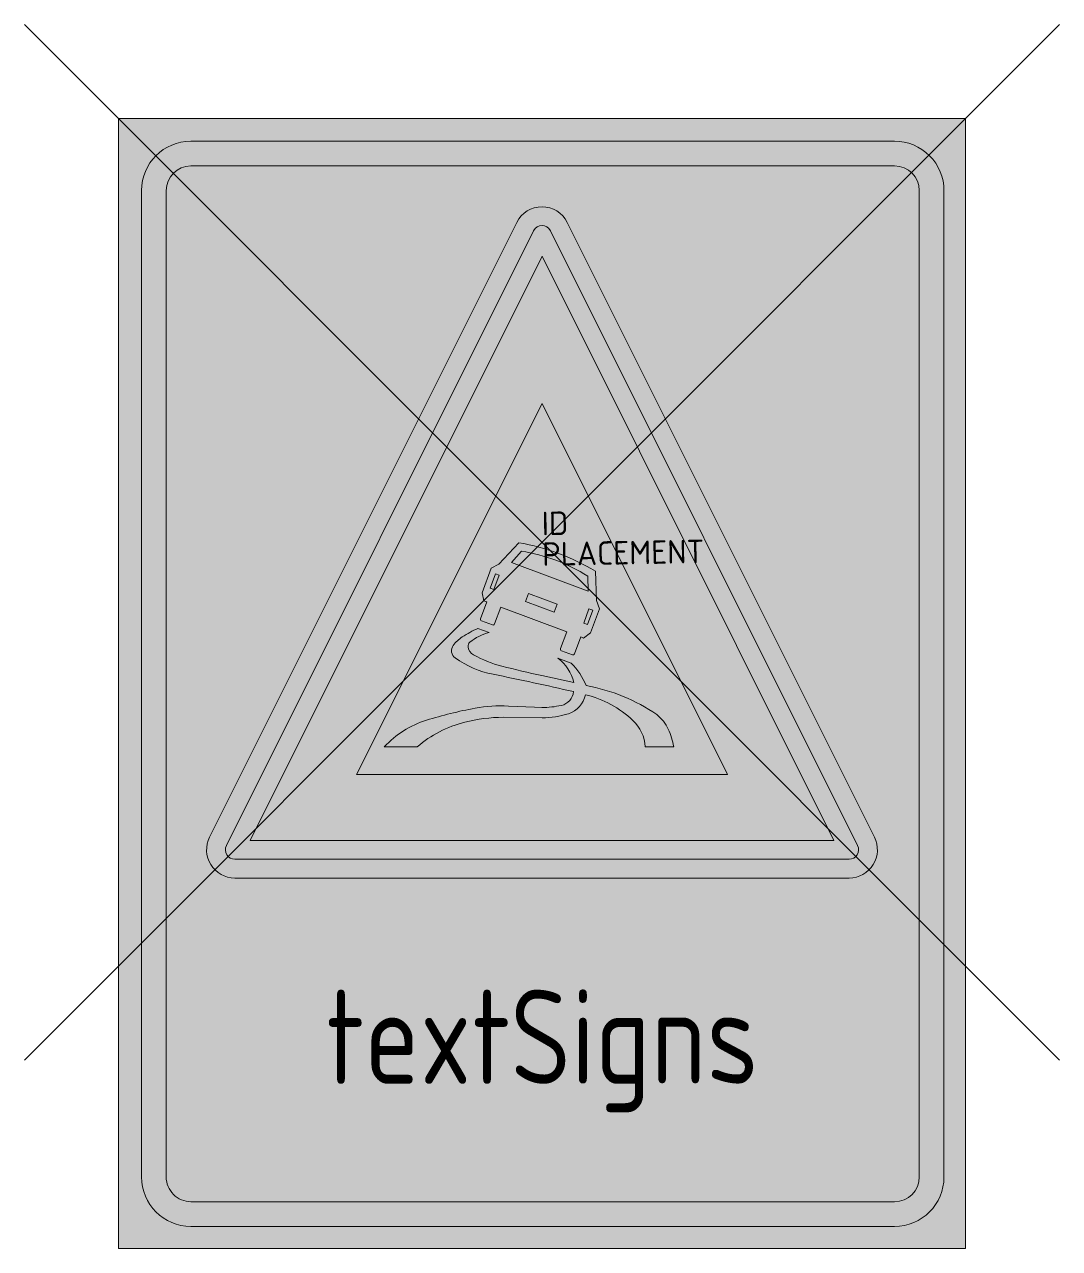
# Model space of a CAD drawing. Extents: x -5.5 to 5.5, y -7.5 to 5.5.
import ezdxf
from ezdxf.enums import TextEntityAlignment as Align

# ---------------------------------------------------------------- set-up
doc = ezdxf.new("R2010")
doc.units = 0
doc.styles.add('NLCS-ISO', font='NLCS-ISO.ttf', dxfattribs={"height": 0.25})
doc.styles.add('NLCS-RVV-M200-T25', font='NLCS-RVV.ttf')

msp = doc.modelspace()

# ---------------------------------------------------------------- hatches: boundary and pattern name
at = {"true_color": 0xf1f0ea}
h = msp.add_hatch(color=7, dxfattribs=at)
h.dxf.hatch_style = 1
edge = h.paths.add_edge_path(flags=16)
edge.add_line((-3.731152544450599, 4.260527994283397), (3.747025125274812, 4.260527994283406))
edge.add_arc((3.74702512527481, 3.735527994283408), 0.5249999999999977, -2.8421709430404007e-13, 89.99999999999989, ccw=False)
edge.add_line((4.272025125274808, 3.735527994283405), (4.272025125274808, -6.739068740353471))
edge.add_arc((3.74702512527481, -6.73906874035347), 0.5249999999999995, 269.9999999999999, 359.9999999999999, ccw=False)
edge.add_line((3.747025125274808, -7.264068740353469), (-3.731152544450602, -7.264068740353476))
edge.add_arc((-3.731152544450601, -6.739068740353478), 0.5249999999999986, 179.9999999999999, 269.9999999999999, ccw=False)
edge.add_line((-4.2561525444506, -6.739068740353477), (-4.256152544450599, 3.735527994283399))
edge.add_arc((-3.7311525444506, 3.735527994283398), 0.5249999999999986, 89.99999999999989, 179.9999999999998, ccw=False)
h.paths.add_polyline_path([(-4.501768961527114, 4.500889384204584), (4.501768961527114, 4.500889384204584), (4.501768961527112, -7.499110615795416), (-4.501768961527116, -7.499110615795416)])
h = msp.add_hatch(color=7, dxfattribs=at)
h.dxf.hatch_style = 1
edge = h.paths.add_edge_path(flags=16)
edge.add_line((-3.7311525444506, 3.998027994283397), (3.747025125274812, 3.998027994283406))
edge.add_arc((3.747025125274811, 3.735527994283406), 0.2625000000000002, -2.2737367544323206e-13, 89.99999999999977, ccw=False)
edge.add_line((4.009525125274811, 3.735527994283405), (4.009525125274809, -6.739068740353471))
edge.add_arc((3.747025125274811, -6.73906874035347), 0.2624999999999984, 269.9999999999998, 359.9999999999998, ccw=False)
edge.add_line((3.74702512527481, -7.001568740353468), (-3.731152544450602, -7.001568740353477))
edge.add_arc((-3.731152544450601, -6.739068740353478), 0.2624999999999993, 179.9999999999998, 269.9999999999999, ccw=False)
edge.add_line((-3.993652544450601, -6.739068740353477), (-3.993652544450599, 3.735527994283399))
edge.add_arc((-3.731152544450601, 3.735527994283399), 0.2624999999999984, 89.99999999999977, 179.9999999999998, ccw=False)
edge = h.paths.add_edge_path()
edge.add_line((-3.731152544450599, 4.260527994283397), (3.747025125274812, 4.260527994283406))
edge.add_arc((3.747025125274811, 3.735527994283408), 0.5249999999999977, -2.8421709430404007e-13, 89.99999999999989, ccw=False)
edge.add_line((4.272025125274808, 3.735527994283405), (4.272025125274808, -6.739068740353471))
edge.add_arc((3.747025125274809, -6.73906874035347), 0.5249999999999995, 269.9999999999999, 359.9999999999999, ccw=False)
edge.add_line((3.747025125274808, -7.264068740353468), (-3.731152544450602, -7.264068740353476))
edge.add_arc((-3.731152544450601, -6.739068740353478), 0.5249999999999986, 179.9999999999999, 269.9999999999999, ccw=False)
edge.add_line((-4.2561525444506, -6.739068740353477), (-4.256152544450599, 3.735527994283399))
edge.add_arc((-3.7311525444506, 3.735527994283398), 0.5249999999999986, 89.99999999999989, 179.9999999999998, ccw=False)
h = msp.add_hatch(color=7, dxfattribs=at)
h.dxf.hatch_style = 1
edge = h.paths.add_edge_path()
edge.add_line((-3.731152544450599, 4.260527994283397), (3.747025125274812, 4.260527994283406))
edge.add_arc((3.747025125274811, 3.735527994283408), 0.5249999999999977, -2.8421709430404007e-13, 89.99999999999989, ccw=False)
edge.add_line((4.272025125274808, 3.735527994283405), (4.272025125274808, -6.739068740353471))
edge.add_arc((3.747025125274809, -6.73906874035347), 0.5249999999999995, 269.9999999999999, 359.9999999999999, ccw=False)
edge.add_line((3.747025125274808, -7.264068740353468), (-3.731152544450602, -7.264068740353476))
edge.add_arc((-3.731152544450601, -6.739068740353478), 0.5249999999999986, 179.9999999999999, 269.9999999999999, ccw=False)
edge.add_line((-4.2561525444506, -6.739068740353477), (-4.256152544450599, 3.735527994283399))
edge.add_arc((-3.7311525444506, 3.735527994283398), 0.5249999999999986, 89.99999999999989, 179.9999999999998, ccw=False)
h = msp.add_hatch(color=7, dxfattribs=at)
h.dxf.hatch_style = 1
edge = h.paths.add_edge_path()
edge.add_line((-3.7311525444506, 3.998027994283397), (3.747025125274812, 3.998027994283406))
edge.add_arc((3.747025125274811, 3.735527994283406), 0.2625000000000002, -2.2737367544323206e-13, 89.99999999999977, ccw=False)
edge.add_line((4.009525125274811, 3.735527994283405), (4.009525125274809, -6.739068740353471))
edge.add_arc((3.747025125274811, -6.73906874035347), 0.2624999999999984, 269.9999999999998, 359.9999999999998, ccw=False)
edge.add_line((3.74702512527481, -7.001568740353468), (-3.731152544450602, -7.001568740353477))
edge.add_arc((-3.731152544450601, -6.739068740353478), 0.2624999999999993, 179.9999999999998, 269.9999999999999, ccw=False)
edge.add_line((-3.993652544450601, -6.739068740353477), (-3.993652544450599, 3.735527994283399))
edge.add_arc((-3.731152544450601, 3.735527994283399), 0.2624999999999984, 89.99999999999977, 179.9999999999998, ccw=False)
h = msp.add_hatch(color=7, dxfattribs=at)
h.dxf.hatch_style = 1
h.paths.add_polyline_path([(-4.440892098500626e-16, -3.364589803375031), (-3.264589803375033, -3.36458980337503, -0.5575365158350488), (-3.354032522475023, -3.219868443825035), (-0.08944271909999246, 3.309311162925026, -0.2840790438404129), (-4.440892098500626e-16, 3.36458980337503), (-4.440892098500626e-16, 3.564589803375031, 0.2840790438404122), (-0.2683281572999752, 3.398753882025018), (-3.532917960675007, -3.130425724725043, 0.5575365158350504), (-3.264589803375031, -3.56458980337503), (-4.440892098500626e-16, -3.56458980337503)])
h = msp.add_hatch(color=7, dxfattribs=at)
h.dxf.hatch_style = 1
h.paths.add_polyline_path([(3.532917960675005, -3.130425724725042), (0.2683281572999747, 3.398753882025018, 0.2840790438404124), (-4.440892098500626e-16, 3.564589803375031), (-4.440892098500626e-16, 3.36458980337503, -0.2840790438404117), (0.08944271909999157, 3.309311162925026), (3.354032522475022, -3.219868443825035, -0.55753651583505), (3.264589803375031, -3.364589803375031), (-4.440892098500626e-16, -3.36458980337503), (-4.440892098500626e-16, -3.56458980337503), (3.26458980337503, -3.564589803375032, 0.5575365158350539)])
h = msp.add_hatch(color=7, dxfattribs=at)
h.dxf.hatch_style = 1
h.paths.add_polyline_path([(-4.440892098500626e-16, 3.040983005625053), (-4.440892098500626e-16, 3.36458980337503, 0.2840790438404135), (-0.08944271909999246, 3.309311162925026), (-3.354032522475024, -3.219868443825035, 0.5575365158350518), (-3.264589803375033, -3.36458980337503), (-4.440892098500626e-16, -3.364589803375031), (-4.440892098500626e-16, -3.164589803375029), (-3.102786404500042, -3.164589803375028)])
h = msp.add_hatch(color=7, dxfattribs=at)
h.dxf.hatch_style = 1
h.paths.add_polyline_path([(0.08944271909999157, 3.309311162925026, 0.2840790438404112), (-4.440892098500626e-16, 3.36458980337503), (0, 3.04098300562505), (3.102786404500041, -3.164589803375031), (0, -3.164589803375029), (0, -3.36458980337503), (3.26458980337503, -3.364589803375031, 0.5575365158350514), (3.354032522475022, -3.219868443825035)])
h = msp.add_hatch(color=7, dxfattribs=at)
h.dxf.hatch_style = 1
h.paths.add_polyline_path([(-4.440892098500626e-16, 3.040983005625052), (-3.102786404500042, -3.164589803375029), (-4.440892098500626e-16, -3.164589803375029), (-4.440892098500626e-16, -2.46458980337503), (-1.970162612375115, -2.46458980337503), (-4.440892098500626e-16, 1.4757354213752)], flags=17)
h = msp.add_hatch(color=7, dxfattribs=at)
h.dxf.hatch_style = 1
h.paths.add_polyline_path([(-4.440892098500626e-16, 3.040983005625052), (-4.440892098500626e-16, 1.475735421375198), (1.970162612375115, -2.46458980337503), (-4.440892098500626e-16, -2.46458980337503), (-4.440892098500626e-16, -3.164589803375029), (3.102786404500042, -3.164589803375032)], flags=17)
h = msp.add_hatch(color=7, dxfattribs=at)
h.dxf.hatch_style = 1
h.paths.add_polyline_path([(-4.440892098500626e-16, 1.475735421375199), (-1.970162612375115, -2.46458980337503), (1.970162612375115, -2.46458980337503)])
h.paths.add_polyline_path([(0.5670357567612521, -0.3054131029593159), (0.5796208635356845, -0.6172167971414808), (0.609784192617822, -0.705230690209504), (0.514239699073388, -0.9617213053489171), (0.4413074705464317, -1.017034384391668), (0.4136406992309318, -1.004469741205486), (0.345762977001999, -1.18299408510817, -0.4114742782904255), (0.3233974062287128, -1.193163388103013), (0.207449277510384, -1.150313621403491, -0.4169708250615241), (0.1972900019738484, -1.127967703097208), (0.2653001479986346, -0.9491361985744851), (-0.438790532957309, -0.6876320043135493), (-0.504171697419606, -0.8661563482162338, -0.4150754382588482), (-0.5263393128351228, -0.8763998933581467), (-0.6424655295671964, -0.8334756641216998, -0.4133102893720618), (-0.6527045560344242, -0.8113187544773393), (-0.5871515477778573, -0.6322984616825478), (-0.6173251086541183, -0.6222508398512532), (-0.634923794550073, -0.5342369467832286), (-0.539369069211515, -0.2752395420830545), (-0.4589062402081501, -0.2299740848715981), (-0.2451640609253047, -0.00366726240257309, -0.09273761748861634)], flags=16)
h.paths.add_polyline_path([(0.4865729277578876, -0.3582091606471796), (0.4890899491127745, -0.5166382608872735), (-0.3231201003679089, -0.2148924203305307), (-0.2175075214039306, -0.09418794503135874, -0.1025288381520222)], flags=0)
h.paths.add_polyline_path([(-0.4538721974983768, -0.3481615388158845), (-0.5117125296901395, -0.5015565963462061), (-0.5519439441918226, -0.4864544682168872), (-0.4941036120000599, -0.3330798742748171)], flags=0)
h.paths.add_polyline_path([(-0.1445855246710992, -0.5443050322027747), (0.1621841268012911, -0.6574482116431621), (0.1295037763642681, -0.7404280620014134), (-0.1747590855473615, -0.6272848825610255)], flags=0)
h.paths.add_polyline_path([(0.4991375709440686, -0.705230690209504), (0.5393689854457517, -0.7203123547505714), (0.4840559064030017, -0.8737074122808934), (0.4438244919013177, -0.8586257477398256)], flags=0)
h.paths.add_polyline_path([(-0.5620017978172425, -0.9566872626391447, 0.1022098501425531), (-0.7665245585036047, -1.060523465448648, 0.2598088525577757), (-0.7858018307255068, -1.107565298814578, 0.2408266739689709), (-0.7273297433984283, -1.194496991462069, 0.06395699448650205), (-0.425120409205392, -1.314604361413007, 0.009731671787550055), (-0.001258552560321036, -1.414334950286971), (0.3382119129373398, -1.487267178813926, 0.1630776914484472), (0.1697351908659508, -1.228259542319626), (0.3105451416218385, -1.281055600007489, -0.08952462331225261), (0.4689742418619329, -1.519947529250948, -0.103054231084928), (1.220826937795966, -1.829234202078225, -0.1091773806307634), (1.34166401226468, -1.983449787542495, -0.0746757511853482), (1.399351281698651, -2.171221688930776), (1.097615672936033, -2.171221688930776, 0.1889095686248314), (0.9668533440114397, -1.892098345185635, 0.1319390371178892), (0.4614231777972733, -1.618009044150268, -0.2668452234115108), (0.2798627322717997, -1.819286746663964, -0.08189144097192638), (0.001258468794561374, -1.861935016103499), (-0.4118511651335708, -1.857176163950217, 0.06104069759205052), (-0.8209992025174211, -1.909697031081592, 0.114443606338843), (-1.326429368731583, -2.171221688930776), (-1.675957687854669, -2.171221688930776, -0.1299195476570897), (-1.228221433333704, -1.888904223475024, -0.03135658403177291), (-0.710362812637789, -1.761356479849293, -0.05639887582313636), (-0.3561367266369433, -1.737900588551381), (-0.07822963645599579, -1.750848638250444), (-0.001258552560318815, -1.753805415784634, 0.05240682995948594), (0.205552175596837, -1.731432497477949, 0.3261995773546897), (0.3356948915836702, -1.585328693713528, 0.007252199361807429), (-0.5201834718721607, -1.400636229552735, -0.105746045673475), (-0.922015627314809, -1.226589646203148, -0.4175348375004354), (-0.9433654221349506, -1.094535231388174, -0.09193337494129623), (-0.8471051878323448, -1.003652568323992, -0.04009173710755318), (-0.680189251761528, -0.9139388267825757)], flags=16)
h = msp.add_hatch(color=7, dxfattribs=at)
h.dxf.hatch_style = 1
h.paths.add_polyline_path([(0.567035756761253, -0.3054131029593163, 0.0927376174886164), (-0.2451640609253052, -0.003667262402572202), (-0.4589062402081496, -0.2299740848715981), (-0.539369069211515, -0.2752395420830545), (-0.634923794550073, -0.5342369467832282), (-0.6173251086541183, -0.6222508398512527), (-0.5871515477778573, -0.6322984616825478), (-0.6527045560344242, -0.8113187544773393, 0.4133265865194818), (-0.6424646268206073, -0.8334759977792112), (-0.5263393128351228, -0.8763998933581472, 0.4150754382588464), (-0.504171697419606, -0.8661563482162338), (-0.438790532957309, -0.6876320043135493), (0.2653001479986346, -0.9491361985744851), (0.1972900019738484, -1.127967703097208, 0.4169763756737934), (0.2074495840127466, -1.150313734671147), (0.3233974062287128, -1.193163388103013, 0.4114742782904281), (0.345762977001999, -1.18299408510817), (0.4136406992309318, -1.004469741205486), (0.4413074705464326, -1.017034384391668), (0.514239699073388, -0.9617213053489175), (0.609784192617822, -0.705230690209504), (0.5796208635356845, -0.6172167971414808)])
h.paths.add_polyline_path([(-0.3231201003679089, -0.2148924203305307), (-0.217507521403931, -0.09418794503135874, -0.1025288381520223), (0.4865729277578876, -0.35820916064718), (0.4890899491127745, -0.5166382608872735)], flags=16)
h.paths.add_polyline_path([(-0.4538721974983768, -0.3481615388158845), (-0.5117125296901395, -0.5015565963462061), (-0.5519439441918226, -0.4864544682168872), (-0.4941036120000599, -0.3330798742748171)], flags=16)
h.paths.add_polyline_path([(-0.1445855246710992, -0.5443050322027747), (0.1621841268012911, -0.6574482116431621), (0.1295037763642681, -0.7404280620014134), (-0.1747590855473615, -0.6272848825610255)], flags=16)
h.paths.add_polyline_path([(0.4991375709440677, -0.7052306902095036), (0.5393689854457517, -0.7203123547505719), (0.4840559064030008, -0.873707412280893), (0.4438244919013186, -0.8586257477398256)], flags=16)
h = msp.add_hatch(color=7, dxfattribs=at)
h.dxf.hatch_style = 1
h.paths.add_polyline_path([(-0.2175075214039306, -0.0941879450313583), (-0.3231201003679089, -0.2148924203305307), (0.4890899491127745, -0.5166382608872735), (0.4865729277578876, -0.3582091606471804, 0.1025288381520223)])
h = msp.add_hatch(color=7, dxfattribs=at)
h.dxf.hatch_style = 1
h.paths.add_polyline_path([(-0.4538721974983768, -0.3481615388158845), (-0.4941036120000599, -0.3330798742748171), (-0.5519439441918226, -0.4864544682168872), (-0.5117125296901395, -0.5015565963462061)])
h = msp.add_hatch(color=7, dxfattribs=at)
h.dxf.hatch_style = 1
h.paths.add_polyline_path([(-0.1445855246710992, -0.5443050322027747), (-0.1747590855473615, -0.6272848825610255), (0.1295037763642681, -0.7404280620014134), (0.1621841268012911, -0.6574482116431621)])
h = msp.add_hatch(color=7, dxfattribs=at)
h.dxf.hatch_style = 1
h.paths.add_polyline_path([(0.5393689854457517, -0.7203123547505719), (0.4991375709440686, -0.705230690209504), (0.4438244919013177, -0.8586257477398256), (0.4840559064030008, -0.873707412280893)])
h = msp.add_hatch(color=7, dxfattribs=at)
h.dxf.hatch_style = 1
h.paths.add_polyline_path([(-0.001258552560336135, -1.414334950286968, -0.009731671787549733), (-0.4251204092053928, -1.314604361413007, -0.06395699448650181), (-0.7273297433984283, -1.194496991462069, -0.2408266739689715), (-0.7858018307255068, -1.107565298814578, -0.2598088525577763), (-0.7665245585036047, -1.060523465448648, -0.1022098501425532), (-0.5620017978172425, -0.9566872626391447), (-0.6801892517615284, -0.9139388267825757, 0.04009173710755326), (-0.8471051878323452, -1.003652568323992, 0.09193337494129561), (-0.9433654221349506, -1.094535231388174, 0.4175348375004373), (-0.922015627314809, -1.226589646203148, 0.1057460456734752), (-0.5201834718721594, -1.400636229552735, -0.007252199361797066), (0.3356948915824529, -1.585328693713244, -0.3261995773534556), (0.205552175596837, -1.731432497477949, -0.05240682995948791), (-0.001258552560326809, -1.753805415784634), (-0.07822963645602643, -1.750848638250444), (-0.3561367266369366, -1.737900588551381, 0.05639887582313773), (-0.7103628126377908, -1.761356479849294, 0.03135658403177276), (-1.228221433333703, -1.888904223475024, 0.1299195476570897), (-1.675957687854669, -2.171221688930776), (-1.326429368731584, -2.171221688930776, -0.1144436063388436), (-0.8209992025174189, -1.909697031081591, -0.06104069759205514), (-0.411851165133537, -1.857176163950217), (0.001258468794561374, -1.861935016103499, 0.0818914409719264), (0.2798627322717997, -1.819286746663964, 0.2668452234115125), (0.4614231777972759, -1.618009044150268, -0.1319390371178885), (0.9668533440114397, -1.892098345185635, -0.1889095686248314), (1.097615672936033, -2.171221688930776), (1.399351281698651, -2.171221688930776, 0.07467575118534782), (1.341664012264681, -1.983449787542495, 0.1091773806307727), (1.220826937795952, -1.829234202078217, 0.1030542310849259), (0.4689742418619329, -1.519947529250948, 0.08952462331225276), (0.3105451416218385, -1.281055600007489), (0.1697351908659508, -1.228259542319626, -0.1630776914484472), (0.3382119129373398, -1.487267178813926)])

# ---------------------------------------------------------------- linework, layer by layer
for p, q in [((-5.5, 5.5), (5.5, -5.5)), ((-5.5, -5.5), (5.5, 5.5))]:
    msp.add_line(p, q)
at = {"color": 250, "lineweight": 0, "true_color": 0x2a292a}
for points in [[(-4.501768961527114, 4.500889384204584), (4.501768961527114, 4.500889384204584), (4.501768961527112, -7.499110615795416), (-4.501768961527116, -7.499110615795416)], [(3.102786404500041, -3.164589803375031), (-4.440892098500626e-16, 3.040983005625052), (-3.102786404500041, -3.164589803375028)], [(1.970162612375114, -2.46458980337503), (-4.440892098500626e-16, 1.475735421375199), (-1.970162612375115, -2.46458980337503)], [(-0.5117125296901395, -0.5015565963462061), (-0.4538721974983768, -0.3481615388158845), (-0.4941036120000599, -0.3330798742748171), (-0.5519439441918226, -0.4864544682168872)], [(0.1295037763642681, -0.7404280620014134), (0.1621841268012911, -0.6574482116431621), (-0.1445855246710992, -0.5443050322027747), (-0.1747590855473615, -0.6272848825610255)], [(0.4840559064030008, -0.873707412280893), (0.5393689854457517, -0.7203123547505719), (0.4991375709440686, -0.705230690209504), (0.4438244919013177, -0.8586257477398256)]]:
    msp.add_lwpolyline(points, close=True, dxfattribs=at)
for points in [[(-3.731152544450599, 4.260527994283397), (3.747025125274812, 4.260527994283406, -0.4142135623730963), (4.272025125274808, 3.735527994283405), (4.272025125274808, -6.739068740353471, -0.4142135623730948), (3.747025125274808, -7.264068740353468), (-3.731152544450602, -7.264068740353476, -0.4142135623730947), (-4.2561525444506, -6.739068740353477), (-4.256152544450599, 3.7355279942834, -0.4142135623730945)], [(-3.7311525444506, 3.998027994283397), (3.747025125274812, 3.998027994283406, -0.4142135623730953), (4.009525125274811, 3.735527994283405), (4.009525125274809, -6.739068740353471, -0.4142135623730948), (3.74702512527481, -7.001568740353468), (-3.731152544450602, -7.001568740353477, -0.4142135623730953), (-3.993652544450601, -6.739068740353477), (-3.993652544450599, 3.7355279942834, -0.4142135623730948)], [(3.532917960675006, -3.130425724725044), (0.2683281572999752, 3.398753882025018, 0.6180339887498958), (-0.2683281572999756, 3.398753882025018), (-3.532917960675007, -3.130425724725044, 0.5575365158350511), (-3.26458980337503, -3.56458980337503), (3.26458980337503, -3.564589803375031, 0.5575365158350506)], [(3.354032522475022, -3.219868443825035), (0.08944271909999157, 3.309311162925026, 0.6180339887498948), (-0.08944271909999246, 3.309311162925026), (-3.354032522475024, -3.219868443825036, 0.5575365158350514), (-3.264589803375031, -3.36458980337503), (3.26458980337503, -3.364589803375031, 0.5575365158350514)], [(0.4136406992309318, -1.004469741205486), (0.345762977001999, -1.18299408510817, -0.4162670742036531), (0.323130248396271, -1.193062170527716), (0.2074495840127466, -1.150313734671148, -0.4222144400043238), (0.1974019621814516, -1.127681006065419), (0.2653001479986346, -0.9491361985744851), (-0.438790532957309, -0.6876320043135493), (-0.504171697419606, -0.8661563482162338, -0.4233872929456166), (-0.5267941942312078, -0.8762244336357794), (-0.6424646268206073, -0.8334759977792112, -0.4219750680791073), (-0.6525224804460281, -0.8108432691734828), (-0.5871515477778573, -0.6322984616825478), (-0.6173251086541183, -0.6222508398512527), (-0.634923794550073, -0.5342369467832286), (-0.539369069211515, -0.275239542083054), (-0.4589062402081496, -0.2299740848715981), (-0.2451640609253047, -0.003667262402572646, -0.09273761748861635), (0.5670357567612521, -0.3054131029593163), (0.5796208635356845, -0.6172167971414799), (0.609784192617822, -0.705230690209504), (0.514239699073388, -0.9617213053489175), (0.4413074705464326, -1.017034384391668)], [(-0.3231201003679089, -0.2148924203305307), (-0.2175075214039306, -0.0941879450313583, -0.1025288381520222), (0.4865729277578876, -0.35820916064718), (0.4890899491127745, -0.5166382608872735)], [(1.399351281698651, -2.171221688930776, 0.07467575118534592), (1.341664012264684, -1.9834497875425, 0.1091773806307668), (1.220826937795966, -1.829234202078225, 0.1030542310849279), (0.4689742418619329, -1.519947529250948, 0.08952462331225274), (0.3105451416218385, -1.281055600007489), (0.1697351908659508, -1.228259542319626, -0.1630776914484472), (0.3382119129373398, -1.487267178813926), (-0.001258552560325032, -1.41433495028697, -0.009731671787549958), (-0.425120409205392, -1.314604361413007, -0.06395699448650206), (-0.7273297433984287, -1.194496991462069, -0.2408266739689696), (-0.7858018307255068, -1.107565298814579, -0.2598088525577795), (-0.7665245585036042, -1.060523465448648, -0.1022098501425531), (-0.5620017978172425, -0.9566872626391447), (-0.680189251761528, -0.9139388267825757, 0.04009173710755302), (-0.8471051878323443, -1.003652568323991, 0.0919333749412965), (-0.9433654221349506, -1.094535231388174, 0.4175348375004352), (-0.922015627314809, -1.226589646203148, 0.1057460456734752), (-0.5201834718721603, -1.400636229552735, -0.007252199361797073), (0.3356948915824529, -1.585328693713245, -0.3261995773534559), (0.2055521755968361, -1.731432497477949, -0.05240682995948734), (-0.001258552560325032, -1.753805415784634), (-0.07822963645602554, -1.750848638250442), (-0.3561367266369442, -1.737900588551381, 0.05639887582313634), (-0.7103628126377903, -1.761356479849293, 0.03135658403177297), (-1.228221433333706, -1.888904223475025, 0.1299195476570892), (-1.675957687854669, -2.171221688930776), (-1.326429368731584, -2.171221688930776, -0.114443606338844), (-0.8209992025174171, -1.90969703108159, -0.0610406975920522), (-0.4118511651335548, -1.857176163950217), (0.001258468794561374, -1.861935016103499, 0.08189144097192635), (0.2798627322717997, -1.819286746663964, 0.2668452234115111), (0.4614231777972733, -1.618009044150268, -0.1319390371178892), (0.9668533440114406, -1.892098345185635, -0.1889095686248314), (1.097615672936033, -2.171221688930776)]]:
    msp.add_lwpolyline(points, format="xyb", close=True, dxfattribs=at)

# ---------------------------------------------------------------- texts
at = {"style": 'NLCS-ISO'}
msp.add_attdef('ID', text='', height=0.25, rotation=1, dxfattribs=at).set_placement((0, 0), align=Align.BOTTOM_LEFT)
msp.add_attdef('PLACEMENT', text='', height=0.25, rotation=1, dxfattribs=at).set_placement((0, 0), align=Align.TOP_LEFT)
at = {"color": 250, "true_color": 0x2a292a, "style": 'NLCS-RVV-M200-T25', "width": 0.85}
msp.add_attdef('textSigns', text='150 m', height=1, dxfattribs=at).set_placement((-8.881784197001252e-16, -5.25), align=Align.MIDDLE_CENTER)

doc.saveas('drawing.dxf')
